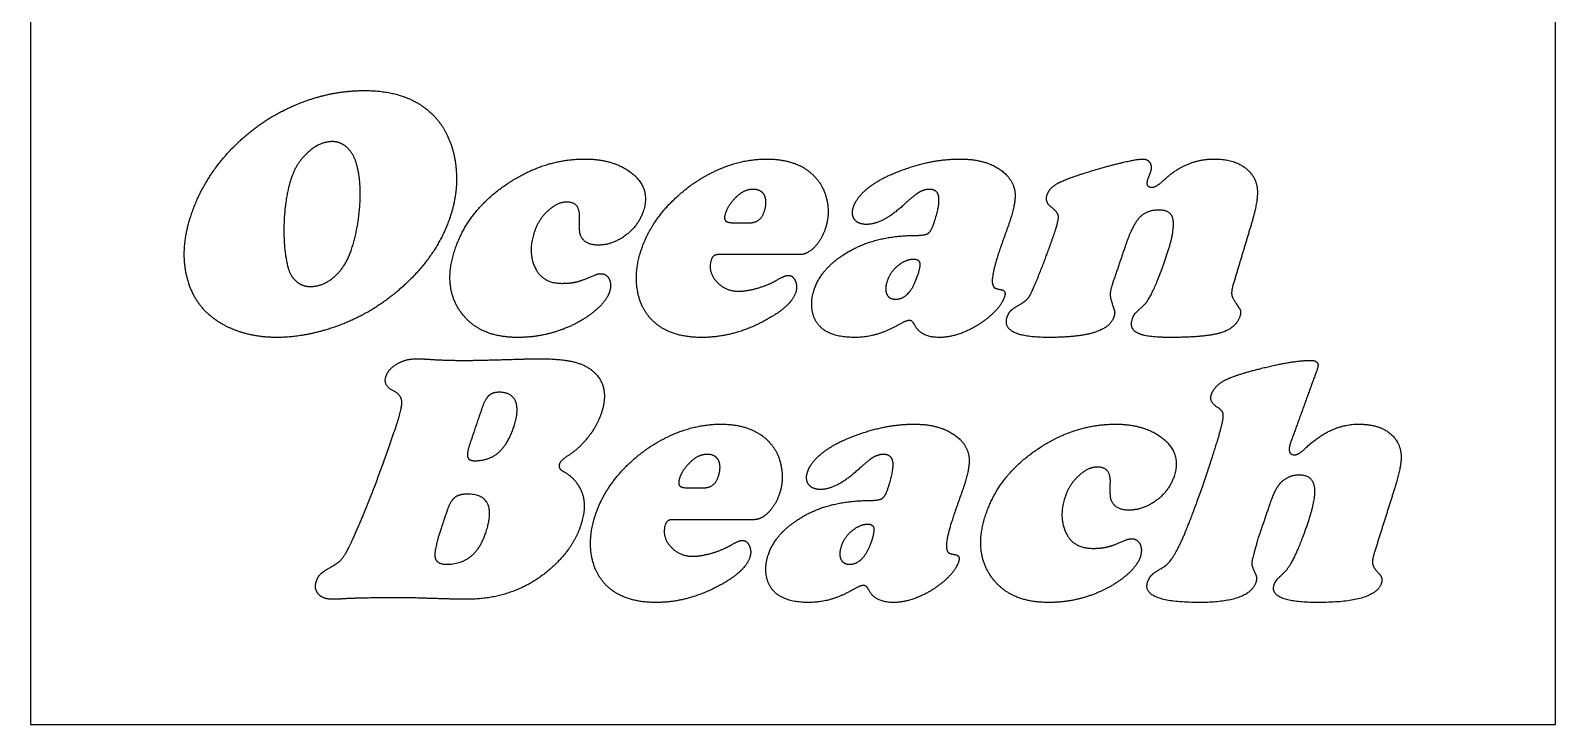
# Model space of a CAD drawing. Header units: millimetres. Extents: x 155 to 304, y 514 to 686.
# Drawn here: x 155.3 to 304.1, y 513.5 to 581.3 of the extents above; entities that cross this region are included whole.
import ezdxf

# ---------------------------------------------------------------- set-up
doc = ezdxf.new("R2010")
doc.units = ezdxf.units.MM
doc.header["$MEASUREMENT"] = 0
doc.layers.add('Default', color=18, linetype='Continuous', true_color=0x000000)

msp = doc.modelspace()

# ---------------------------------------------------------------- linework, layer by layer
at = {"layer": 'Default'}
msp.add_lwpolyline([(155.35, 513.54), (304.1, 513.54), (304.1, 685.89), (155.35, 685.89)], close=True, dxfattribs=at)
for points in [[(175.76, 570.48), (178.72, 573.23), (182.59, 574.52)], [(182.59, 574.52), (185.18, 575.4), (187.99, 575.4)], [(187.99, 575.4), (192.33, 575.4), (194.73, 572.9)], [(194.73, 572.9), (196.34, 571.19), (196.78, 568.46)], [(171.05, 563.35), (172.43, 567.39), (175.76, 570.48)], [(184.82, 570.42), (183.44, 570.42), (182.2, 569.16)], [(186.27, 569.8), (185.65, 570.39), (184.82, 570.42)], [(187.17, 568.19), (186.89, 569.21), (186.27, 569.8)], [(182.2, 569.16), (181.25, 568.22), (180.81, 566.92)], [(196.78, 568.46), (197.19, 565.75), (196.27, 563.03)], [(201.85, 566.3), (205.44, 568.72), (209.4, 568.72)], [(209.4, 568.72), (212.4, 568.72), (214.17, 567.2)], [(223.17, 567.98), (225.14, 568.72), (227.14, 568.72)], [(227.14, 568.72), (230.34, 568.72), (231.95, 566.88)], [(239.08, 567.11), (242.68, 568.72), (246.01, 568.72)], [(246.01, 568.72), (248.95, 568.72), (250.49, 567.22)], [(258.24, 567.37), (260.04, 567.94), (261.66, 568.33)], [(261.66, 568.33), (263.28, 568.72), (263.83, 568.72)], [(263.83, 568.72), (264.33, 568.72), (264.55, 568.34)], [(264.55, 568.34), (264.76, 567.96), (264.59, 567.45)], [(265.83, 566.6), (268.02, 568.72), (270.84, 568.72)], [(270.84, 568.72), (273, 568.72), (274.16, 567.58)], [(180.81, 566.92), (180.17, 565.02), (180.08, 562.52)], [(187.47, 564.16), (187.63, 566.52), (187.17, 568.19)], [(214.17, 567.2), (215.84, 565.75), (215.11, 563.6)], [(218.41, 565.04), (220.56, 567.01), (223.17, 567.98)], [(231.95, 566.88), (232.77, 565.96), (233.03, 564.7)], [(236.83, 565.71), (237.76, 566.51), (239.08, 567.11)], [(250.49, 567.22), (251.29, 566.43), (251.38, 565.4)], [(255.46, 566.3), (256.19, 566.73), (258.24, 567.37)], [(264.33, 566.78), (264.05, 565.96), (264.74, 565.96)], [(264.43, 567.02), (264.36, 566.88), (264.33, 566.78)], [(264.59, 567.45), (264.57, 567.4), (264.43, 567.02)], [(274.16, 567.58), (274.97, 566.77), (275.02, 565.67)], [(196.77, 559.94), (198.08, 563.78), (201.85, 566.3)], [(225.84, 565.76), (224.93, 565.76), (224.14, 564.97)], [(226.95, 565.15), (226.65, 565.76), (225.84, 565.76)], [(235.64, 564.1), (235.91, 564.9), (236.83, 565.71)], [(242.03, 565.47), (241.54, 565.18), (240.7, 564.4)], [(243.03, 565.76), (242.53, 565.76), (242.03, 565.47)], [(243.95, 564.96), (243.86, 565.76), (243.03, 565.76)], [(251.38, 565.4), (251.46, 564.37), (250.85, 562.57)], [(254.51, 565.22), (254.73, 565.88), (255.46, 566.3)], [(264.74, 565.96), (265.15, 565.96), (265.83, 566.6)], [(275.02, 565.67), (275.08, 564.58), (274.46, 562.46)], [(186.62, 559.77), (187.31, 561.81), (187.47, 564.16)], [(207.67, 564.52), (206.74, 564.52), (205.83, 563.68)], [(208.9, 563.06), (208.95, 564.52), (207.67, 564.52)], [(214.94, 559.9), (215.91, 562.76), (218.41, 565.04)], [(224.14, 564.97), (223.41, 564.23), (223.15, 563.47)], [(226.91, 563.56), (227.24, 564.54), (226.95, 565.15)], [(233.03, 564.7), (233.34, 563.27), (232.87, 561.91)], [(235.72, 562.83), (235.37, 563.31), (235.64, 564.1)], [(240.7, 564.4), (238.51, 562.34), (236.89, 562.34)], [(243.44, 562.36), (244.05, 564.15), (243.95, 564.96)], [(254.87, 564.07), (254.28, 564.54), (254.51, 565.22)], [(255.61, 563.16), (255.56, 563.53), (254.87, 564.07)], [(170.67, 556.99), (169.87, 559.88), (171.05, 563.35)], [(180.08, 562.52), (179.98, 560.02), (180.48, 558.09)], [(196.27, 563.03), (194.91, 559.03), (191.2, 555.87)], [(205.83, 563.68), (204.91, 562.84), (204.5, 561.62)], [(208.97, 561.37), (208.86, 561.7), (208.9, 563.06)], [(215.11, 563.6), (214.61, 562.12), (213.28, 561.19)], [(223.15, 563.47), (222.96, 562.93), (223.13, 562.72)], [(223.13, 562.72), (223.29, 562.5), (223.87, 562.5)], [(223.87, 562.5), (224.69, 562.5), (225.51, 562.5)], [(225.51, 562.5), (226.55, 562.5), (226.91, 563.56)], [(236.89, 562.34), (236.08, 562.34), (235.72, 562.83)], [(242.88, 561.45), (243.19, 561.64), (243.44, 562.36)], [(250.85, 562.57), (250.4, 561.31), (249.95, 560.04)], [(255.26, 561.58), (255.66, 562.78), (255.61, 563.16)], [(263.52, 563), (262.83, 562.26), (262.16, 560.3)], [(265.41, 563.74), (264.22, 563.74), (263.52, 563)], [(266.8, 562.82), (266.65, 563.74), (265.41, 563.74)], [(266.17, 559.29), (266.98, 561.68), (266.8, 562.82)], [(274.46, 562.46), (273.55, 559.43), (272.64, 556.4)], [(204.5, 561.62), (203.78, 559.53), (204.68, 557.9)], [(210.72, 560.32), (209.32, 560.32), (208.97, 561.37)], [(213.28, 561.19), (212.05, 560.32), (210.72, 560.32)], [(232.87, 561.91), (232.5, 560.8), (231.8, 560.1)], [(234.26, 559.11), (237.19, 561.24), (241.58, 561.26)], [(241.58, 561.26), (242.56, 561.26), (242.88, 561.45)], [(253.72, 557.42), (254.52, 559.41), (255.26, 561.58)], [(184.99, 557.24), (186.08, 558.2), (186.62, 559.77)], [(197.67, 553.35), (195.42, 555.94), (196.77, 559.94)], [(214.56, 555.85), (214.22, 557.78), (214.94, 559.9)], [(222.44, 559.39), (221.92, 559.39), (221.76, 558.93)], [(230.38, 559.39), (226.41, 559.39), (222.44, 559.39)], [(231.8, 560.1), (231.11, 559.39), (230.38, 559.39)], [(249.95, 560.04), (249.06, 557.42), (249.17, 556.64)], [(262.16, 560.3), (261.58, 558.59), (261, 556.88)], [(180.48, 558.09), (180.71, 557.26), (181.29, 556.77)], [(204.68, 557.9), (205.42, 556.59), (207.21, 556.59)], [(221.76, 558.93), (221.38, 557.8), (222.23, 556.81)], [(231.8, 556), (232.39, 557.76), (234.26, 559.11)], [(239.98, 558.32), (239.21, 557.7), (238.93, 556.86)], [(241.49, 558.93), (240.74, 558.93), (239.98, 558.32)], [(242.11, 558.59), (242.03, 558.91), (241.49, 558.93)], [(241.88, 557.33), (242.2, 558.27), (242.11, 558.59)], [(263.94, 554.45), (264.77, 555.17), (266.17, 559.29)], [(174.21, 552.53), (171.48, 554.01), (170.67, 556.99)], [(181.29, 556.77), (181.88, 556.28), (182.65, 556.28)], [(182.65, 556.28), (183.9, 556.28), (184.99, 557.24)], [(207.21, 556.59), (208.06, 556.59), (208.68, 556.75)], [(208.68, 556.75), (209.31, 556.91), (210.41, 557.4)], [(210.41, 557.4), (210.69, 557.53), (210.98, 557.53)], [(210.98, 557.53), (211.55, 557.53), (211.8, 556.99)], [(211.8, 556.99), (212.06, 556.45), (211.81, 555.72)], [(222.23, 556.81), (223.07, 555.82), (224.43, 555.82)], [(226.33, 556.14), (227.43, 556.47), (228.23, 556.95)], [(228.23, 556.95), (228.94, 557.37), (229.28, 557.37)], [(229.28, 557.37), (229.71, 557.37), (229.95, 556.83)], [(229.95, 556.83), (230.18, 556.28), (229.99, 555.7)], [(238.93, 556.86), (238.65, 556.04), (238.87, 555.54)], [(239.74, 555.04), (241.11, 555.04), (241.88, 557.33)], [(249.17, 556.64), (249.24, 556.26), (249.38, 556.16)], [(252.78, 555.32), (253.05, 555.75), (253.72, 557.42)], [(261, 556.88), (260.65, 555.86), (260.66, 555.48)], [(272.64, 556.4), (272.45, 555.71), (272.54, 555.38)], [(191.2, 555.87), (188.06, 553.19), (184.06, 552.02)], [(211.81, 555.72), (211.56, 554.96), (210.65, 554.12)], [(215.63, 553.39), (214.82, 554.41), (214.56, 555.85)], [(224.43, 555.82), (225.24, 555.82), (226.33, 556.14)], [(229.99, 555.7), (229.57, 554.48), (227.67, 553.34)], [(231.61, 553.89), (231.42, 554.9), (231.8, 556)], [(238.87, 555.54), (239.09, 555.04), (239.74, 555.04)], [(250.35, 555.26), (250.07, 554.44), (249.11, 553.55)], [(249.38, 556.16), (249.51, 556.06), (250.04, 555.97)], [(250.04, 555.97), (250.56, 555.89), (250.35, 555.26)], [(251.93, 554.57), (252.51, 554.9), (252.78, 555.32)], [(260.66, 555.48), (260.67, 555.1), (261.06, 554.01)], [(272.54, 555.38), (272.63, 555.05), (273.29, 554.12)], [(210.65, 554.12), (209.74, 553.29), (208.52, 552.66)], [(220.83, 551.31), (217.31, 551.31), (215.63, 553.39)], [(232.48, 552.26), (231.79, 552.89), (231.61, 553.89)], [(249.11, 553.55), (248.16, 552.66), (246.92, 552.06)], [(250.62, 553.31), (250.76, 553.73), (250.99, 553.95)], [(250.99, 553.95), (251.21, 554.17), (251.93, 554.57)], [(261.06, 554.01), (261.16, 553.7), (261.02, 553.3)], [(262.83, 553.13), (262.95, 553.47), (263.09, 553.64)], [(263.09, 553.64), (263.23, 553.81), (263.94, 554.45)], [(273.29, 554.12), (273.48, 553.84), (273.31, 553.34)], [(179.38, 551.31), (176.46, 551.31), (174.21, 552.53)], [(184.06, 552.02), (181.61, 551.31), (179.38, 551.31)], [(202.89, 551.31), (199.42, 551.31), (197.67, 553.35)], [(208.52, 552.66), (205.87, 551.31), (202.89, 551.31)], [(227.67, 553.34), (224.32, 551.31), (220.83, 551.31)], [(235.76, 551.31), (233.53, 551.31), (232.48, 552.26)], [(240.03, 552.55), (237.92, 551.31), (235.76, 551.31)], [(241.08, 552.97), (240.74, 552.97), (240.03, 552.55)], [(241.59, 552.53), (241.38, 552.97), (241.08, 552.97)], [(244, 551.31), (242.21, 551.31), (241.59, 552.53)], [(246.92, 552.06), (245.39, 551.31), (244, 551.31)], [(254.64, 551.31), (249.94, 551.31), (250.62, 553.31)], [(261.02, 553.3), (260.68, 552.28), (259.13, 551.8)], [(263.35, 551.73), (262.5, 552.16), (262.83, 553.13)], [(273.31, 553.34), (272.93, 552.21), (271.44, 551.76)], [(259.13, 551.8), (257.58, 551.31), (254.64, 551.31)], [(266.51, 551.31), (264.18, 551.31), (263.35, 551.73)], [(271.44, 551.76), (269.95, 551.31), (266.51, 551.31)], [(191.13, 548.75, -4.63), (191.97, 549.23, -4.63), (193.04, 549.23, -4.63)], [(193.04, 549.23, -4.63), (193.62, 549.23, -4.63), (194.51, 549.16, -4.63)], [(194.51, 549.16, -4.63), (195.99, 549.07, -4.63), (197.75, 549.07, -4.63)], [(197.75, 549.07, -4.63), (199.04, 549.07, -4.63), (202.86, 549.19, -4.63)], [(202.86, 549.19, -4.63), (204.06, 549.23, -4.63), (205.02, 549.23, -4.63)], [(205.02, 549.23, -4.63), (207.31, 549.23, -4.63), (208.59, 548.86, -4.63)], [(275.16, 548.23), (278.44, 549.07), (280.22, 549.07)], [(280.22, 549.07), (281.18, 549.07), (280.86, 548.22)], [(190.69, 546.14, -4.63), (189.72, 546.61, -4.63), (190.03, 547.53, -4.63)], [(190.03, 547.53, -4.63), (190.29, 548.27, -4.63), (191.13, 548.75, -4.63)], [(208.59, 548.86, -4.63), (209.86, 548.49, -4.63), (210.6, 547.63, -4.63)], [(210.6, 547.63, -4.63), (211.81, 546.22, -4.63), (211.01, 543.86, -4.63)], [(271.78, 547.1), (272.74, 547.62), (275.16, 548.23)], [(280.86, 548.22), (279.58, 544.68), (278.29, 541.13)], [(191.57, 545.06, -4.63), (191.52, 545.71, -4.63), (190.69, 546.14, -4.63)], [(201.07, 545.96, -4.63), (200.41, 545.96, -4.63), (200.05, 545.62, -4.63)], [(202.67, 545.07, -4.63), (202.3, 545.96, -4.63), (201.07, 545.96, -4.63)], [(270.53, 545.73), (270.82, 546.57), (271.78, 547.1)], [(190.94, 542.42, -4.63), (191.61, 544.4, -4.63), (191.57, 545.06, -4.63)], [(200.05, 545.62, -4.63), (199.68, 545.29, -4.63), (199.38, 544.4, -4.63)], [(202.48, 542.54, -4.63), (203.03, 544.18, -4.63), (202.67, 545.07, -4.63)], [(271.16, 544.47), (270.29, 545.01), (270.53, 545.73)], [(271.66, 543.96), (271.56, 544.21), (271.16, 544.47)], [(199.38, 544.4, -4.63), (198.77, 542.61, -4.63), (198.17, 540.83, -4.63)], [(211.01, 543.86, -4.63), (210.61, 542.69, -4.63), (209.74, 541.58, -4.63)], [(270.12, 538.1), (271.36, 541.77), (271.64, 543.19)], [(271.64, 543.19), (271.75, 543.71), (271.66, 543.96)], [(187.52, 533.3, -4.63), (189.1, 537, -4.63), (190.94, 542.42, -4.63)], [(200.99, 540.07, -4.63), (201.91, 540.86, -4.63), (202.48, 542.54, -4.63)], [(209.74, 541.58, -4.63), (208.87, 540.47, -4.63), (207.82, 539.8, -4.63)], [(213.93, 539.18), (216.08, 541.15), (218.7, 542.12)], [(218.7, 542.12), (220.66, 542.85), (222.67, 542.85)], [(222.67, 542.85), (225.86, 542.85), (227.48, 541.02)], [(234.6, 541.25), (238.2, 542.85), (241.53, 542.85)], [(241.53, 542.85), (244.47, 542.85), (246.01, 541.36)], [(253.62, 540.44), (257.21, 542.85), (261.18, 542.85)], [(261.18, 542.85), (264.17, 542.85), (265.94, 541.34)], [(279.64, 540.43), (282.12, 542.85), (284.88, 542.85)], [(284.88, 542.85), (287.59, 542.85), (288.62, 541.19)], [(198.17, 540.83, -4.63), (197.88, 539.98, -4.63), (197.99, 539.63, -4.63)], [(198.69, 539.28, -4.63), (200.07, 539.28, -4.63), (200.99, 540.07, -4.63)], [(227.48, 541.02), (228.29, 540.1), (228.55, 538.84)], [(232.36, 539.85), (233.28, 540.65), (234.6, 541.25)], [(246.01, 541.36), (246.82, 540.57), (246.9, 539.54)], [(248.55, 534.08), (249.85, 537.92), (253.62, 540.44)], [(265.94, 541.34), (267.61, 539.89), (266.89, 537.74)], [(278.29, 541.13), (277.83, 539.86), (278.65, 539.86)], [(278.65, 539.86), (279.05, 539.86), (279.64, 540.43)], [(288.62, 541.19), (289.09, 540.46), (289.04, 539.45)], [(197.99, 539.63, -4.63), (198.11, 539.28, -4.63), (198.69, 539.28, -4.63)], [(206.93, 538.94, -4.63), (206.79, 538.51, -4.63), (207.35, 538.22, -4.63)], [(207.82, 539.8, -4.63), (207.06, 539.33, -4.63), (206.93, 538.94, -4.63)], [(210.47, 534.04), (211.44, 536.9), (213.93, 539.18)], [(219.67, 539.11), (218.93, 538.37), (218.67, 537.61)], [(221.37, 539.9), (220.46, 539.9), (219.67, 539.11)], [(222.47, 539.29), (222.18, 539.9), (221.37, 539.9)], [(222.43, 537.7), (222.76, 538.68), (222.47, 539.29)], [(228.55, 538.84), (228.86, 537.41), (228.4, 536.05)], [(231.16, 538.24), (231.43, 539.04), (232.36, 539.85)], [(236.22, 538.54), (234.03, 536.48), (232.42, 536.48)], [(237.56, 539.61), (237.07, 539.32), (236.22, 538.54)], [(238.55, 539.9), (238.05, 539.9), (237.56, 539.61)], [(239.48, 539.1), (239.39, 539.9), (238.55, 539.9)], [(238.96, 536.5), (239.57, 538.29), (239.48, 539.1)], [(246.9, 539.54), (246.98, 538.51), (246.37, 536.71)], [(259.44, 538.66), (258.52, 538.66), (257.6, 537.82)], [(260.68, 537.2), (260.72, 538.66), (259.44, 538.66)], [(289.04, 539.45), (289, 538.44), (288.4, 536.55)], [(207.35, 538.22, -4.63), (208.46, 537.66, -4.63), (209.07, 536.34, -4.63)], [(218.67, 537.61), (218.49, 537.07), (218.65, 536.86)], [(221.03, 536.64), (222.07, 536.64), (222.43, 537.7)], [(231.25, 536.97), (230.89, 537.45), (231.16, 538.24)], [(257.6, 537.82), (256.68, 536.98), (256.27, 535.76)], [(260.74, 535.51), (260.64, 535.84), (260.68, 537.2)], [(266.89, 537.74), (266.38, 536.26), (265.06, 535.33)], [(267.6, 531.4), (268.53, 533.42), (270.12, 538.1)], [(277.29, 537.13), (276.75, 536.58), (276.24, 535.08)], [(279.09, 537.88), (278.05, 537.88), (277.29, 537.13)], [(280.63, 536.46), (280.55, 537.88), (279.09, 537.88)], [(196.73, 535.69, -4.63), (196.31, 535.37, -4.63), (196.02, 534.51, -4.63)], [(197.95, 536.02, -4.63), (197.15, 536.02, -4.63), (196.73, 535.69, -4.63)], [(199.75, 532.22, -4.63), (201.04, 536.02, -4.63), (197.95, 536.02, -4.63)], [(209.07, 536.34, -4.63), (209.69, 534.96, -4.63), (208.99, 532.89, -4.63)], [(218.65, 536.86), (218.81, 536.64), (219.4, 536.64)], [(219.4, 536.64), (220.22, 536.64), (221.03, 536.64)], [(228.4, 536.05), (228.02, 534.94), (227.33, 534.24)], [(232.42, 536.48), (231.6, 536.48), (231.25, 536.97)], [(237.11, 535.4), (238.08, 535.4), (238.4, 535.59)], [(238.4, 535.59), (238.72, 535.78), (238.96, 536.5)], [(246.37, 536.71), (245.92, 535.45), (245.48, 534.18)], [(256.27, 535.76), (255.56, 533.67), (256.46, 532.04)], [(279.93, 533.15), (280.7, 535.42), (280.63, 536.46)], [(288.4, 536.55), (287.42, 533.46), (286.45, 530.37)], [(196.02, 534.51, -4.63), (195.74, 533.7, -4.63), (195.47, 532.89, -4.63)], [(210.08, 529.99), (209.75, 531.92), (210.47, 534.04)], [(227.33, 534.24), (226.63, 533.53), (225.9, 533.53)], [(229.79, 533.25), (232.71, 535.38), (237.11, 535.4)], [(245.48, 534.18), (244.58, 531.56), (244.7, 530.78)], [(249.44, 527.49), (247.19, 530.08), (248.55, 534.08)], [(262.49, 534.46), (261.09, 534.46), (260.74, 535.51)], [(265.06, 535.33), (263.82, 534.46), (262.49, 534.46)], [(276.24, 535.08), (275.68, 533.43), (275.11, 531.78)], [(186.07, 530.2, -4.63), (186.5, 530.92, -4.63), (187.52, 533.3, -4.63)], [(195.47, 532.89, -4.63), (194.71, 530.65, -4.63), (194.8, 529.92, -4.63)], [(208.99, 532.89, -4.63), (208.16, 530.45, -4.63), (205.7, 528.43, -4.63)], [(217.28, 533.07), (216.9, 531.94), (217.75, 530.95)], [(217.97, 533.53), (217.44, 533.53), (217.28, 533.07)], [(225.9, 533.53), (221.93, 533.53), (217.97, 533.53)], [(227.32, 530.14), (227.92, 531.9), (229.79, 533.25)], [(237.01, 533.07), (236.26, 533.07), (235.5, 532.45)], [(237.64, 532.73), (237.55, 533.05), (237.01, 533.07)], [(237.41, 531.47), (237.72, 532.41), (237.64, 532.73)], [(277.7, 528.44), (278.65, 529.38), (279.93, 533.15)], [(195.95, 529.18, -4.63), (198.72, 529.18, -4.63), (199.75, 532.22, -4.63)], [(221.86, 530.28), (222.95, 530.61), (223.75, 531.09)], [(223.75, 531.09), (224.47, 531.51), (224.8, 531.51)], [(224.8, 531.51), (225.24, 531.51), (225.47, 530.97)], [(235.5, 532.45), (234.74, 531.84), (234.45, 531)], [(235.26, 529.18), (236.63, 529.18), (237.41, 531.47)], [(256.46, 532.04), (257.19, 530.73), (258.99, 530.73)], [(260.46, 530.89), (261.09, 531.05), (262.18, 531.54)], [(262.18, 531.54), (262.46, 531.67), (262.75, 531.67)], [(262.75, 531.67), (263.32, 531.67), (263.58, 531.13)], [(263.58, 531.13), (263.83, 530.59), (263.59, 529.86)], [(265.89, 528.92), (266.67, 529.38), (267.6, 531.4)], [(275.11, 531.78), (274.49, 529.59), (274.47, 529.3)], [(185.05, 529.14, -4.63), (185.64, 529.48, -4.63), (186.07, 530.2, -4.63)], [(194.8, 529.92, -4.63), (194.9, 529.18, -4.63), (195.95, 529.18, -4.63)], [(211.15, 527.53), (210.34, 528.55), (210.08, 529.99)], [(217.75, 530.95), (218.6, 529.96), (219.96, 529.96)], [(219.96, 529.96), (220.76, 529.96), (221.86, 530.28)], [(225.51, 529.84), (225.09, 528.62), (223.2, 527.48)], [(225.47, 530.97), (225.71, 530.42), (225.51, 529.84)], [(227.13, 528.03), (226.95, 529.04), (227.32, 530.14)], [(234.45, 531), (234.17, 530.18), (234.39, 529.68)], [(234.39, 529.68), (234.62, 529.18), (235.26, 529.18)], [(244.7, 530.78), (244.76, 530.4), (244.9, 530.3)], [(244.9, 530.3), (245.04, 530.2), (245.56, 530.11)], [(245.56, 530.11), (246.08, 530.03), (245.87, 529.4)], [(258.99, 530.73), (259.83, 530.73), (260.46, 530.89)], [(263.59, 529.86), (263.33, 529.1), (262.42, 528.26)], [(286.45, 530.37), (286.19, 529.56), (286.27, 529.19)], [(183.24, 527.54, -4.63), (183.4, 528.02, -4.63), (183.71, 528.29, -4.63)], [(183.71, 528.29, -4.63), (184.02, 528.56, -4.63), (185.05, 529.14, -4.63)], [(205.7, 528.43, -4.63), (202.44, 525.76, -4.63), (197.84, 525.76, -4.63)], [(245.87, 529.4), (245.59, 528.58), (244.64, 527.69)], [(262.42, 528.26), (261.51, 527.43), (260.29, 526.8)], [(264.32, 527.45), (264.48, 527.91), (264.74, 528.16)], [(264.74, 528.16), (265.01, 528.4), (265.89, 528.92)], [(274.47, 529.3), (274.45, 529.01), (274.84, 528.22)], [(274.84, 528.22), (275.03, 527.86), (274.86, 527.38)], [(276.89, 527.62), (277.01, 527.78), (277.7, 528.44)], [(286.27, 529.19), (286.35, 528.81), (286.91, 528.24)], [(286.91, 528.24), (287.3, 527.85), (287.11, 527.3)], [(183.41, 526.29, -4.63), (182.99, 526.82, -4.63), (183.24, 527.54, -4.63)], [(216.35, 525.45), (212.83, 525.45), (211.15, 527.53)], [(223.2, 527.48), (219.84, 525.45), (216.35, 525.45)], [(228, 526.4), (227.32, 527.02), (227.13, 528.03)], [(235.56, 526.69), (233.44, 525.45), (231.28, 525.45)], [(236.6, 527.11), (236.26, 527.11), (235.56, 526.69)], [(237.11, 526.67), (236.91, 527.11), (236.6, 527.11)], [(239.52, 525.45), (237.74, 525.45), (237.11, 526.67)], [(244.64, 527.69), (243.68, 526.8), (242.44, 526.2)], [(254.66, 525.45), (251.19, 525.45), (249.44, 527.49)], [(260.29, 526.8), (257.64, 525.45), (254.66, 525.45)], [(269.34, 525.45), (263.64, 525.45), (264.32, 527.45)], [(274.86, 527.38), (274.21, 525.45), (269.34, 525.45)], [(280.98, 525.45), (276.07, 525.45), (276.66, 527.18)], [(276.66, 527.18), (276.76, 527.47), (276.89, 527.62)], [(287.11, 527.3), (286.48, 525.45), (280.98, 525.45)], [(184.87, 525.76, -4.63), (183.84, 525.76, -4.63), (183.41, 526.29, -4.63)], [(186.29, 525.83, -4.63), (185.29, 525.76, -4.63), (184.87, 525.76, -4.63)], [(189.8, 525.91, -4.63), (187.41, 525.88, -4.63), (186.29, 525.83, -4.63)], [(192.07, 525.92, -4.63), (190.94, 525.91, -4.63), (189.8, 525.91, -4.63)], [(194.78, 525.83, -4.63), (192.58, 525.9, -4.63), (192.07, 525.92, -4.63)], [(197.84, 525.76, -4.63), (197.21, 525.76, -4.63), (194.78, 525.83, -4.63)], [(231.28, 525.45), (229.06, 525.45), (228, 526.4)], [(242.44, 526.2), (240.91, 525.45), (239.52, 525.45)]]:
    msp.add_open_spline(points, degree=2, dxfattribs=at)

doc.saveas('drawing.dxf')
